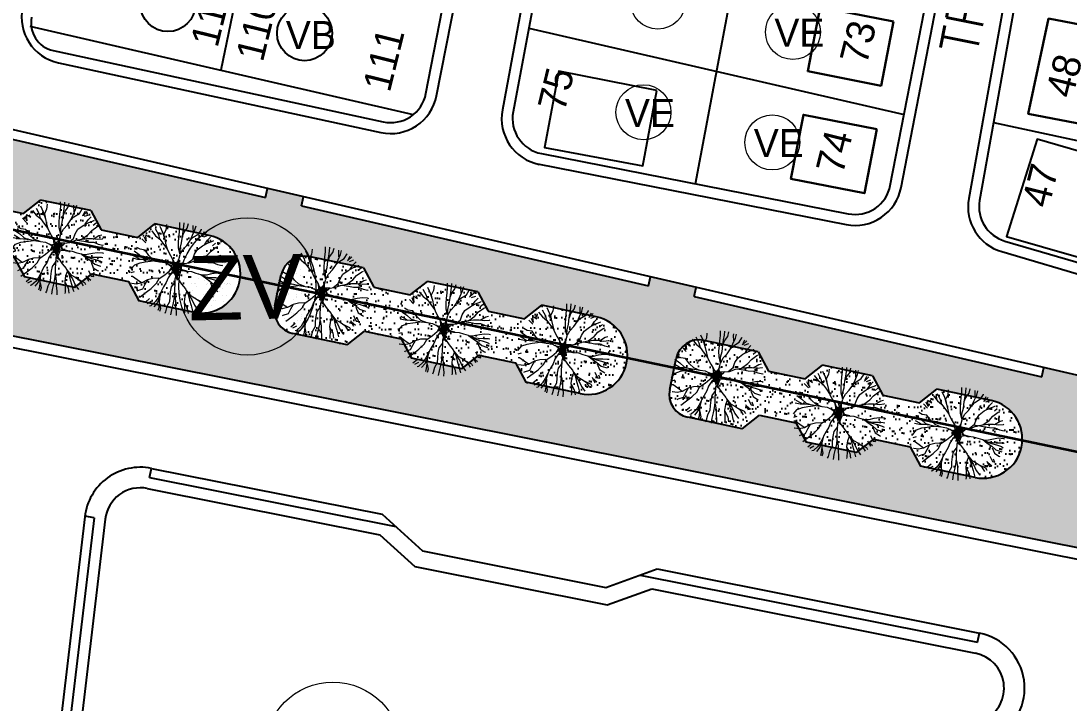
# Model space of a CAD drawing. Extents: x 472704 to 474638, y 1059265 to 1060325.
# Drawn here: x 474118.7 to 474230.8, y 1059653.8 to 1059726.7 of the extents above; entities that cross this region are included whole.
import ezdxf

# ---------------------------------------------------------------- set-up
doc = ezdxf.new("R2010")
doc.units = 0
doc.header["$LTSCALE"] = 0.4
doc.header["$MEASUREMENT"] = 0
doc.layers.get('0').update_dxf_attribs({"linetype": 'CONTINUOUS', "lineweight": 25})
for name, color, linetype in [('A-VIA-N', 7, 'CONTINUOUS'), ('AREASVERDES', 8, 'CONTINUOUS'), ('BIFAMILIARES', 6, 'CONTINUOUS'), ('CASASDURAS', 1, 'CONTINUOUS'), ('Dura', 1, 'CONTINUOUS'), ('NumeroPropu', 6, 'CONTINUOUS'), ('PARCELASPEOPUESTAS', 3, 'CONTINUOUS'), ('PISOS', 8, 'CONTINUOUS'), ('PROPUESTA_VIAS', 7, 'CONTINUOUS'), ('TipoVivienda', 7, 'CONTINUOUS'), ('TOPONIMIA', 1, 'CONTINUOUS'), ('VIAPROPUESTA', 7, 'CONTINUOUS')]:
    doc.layers.add(name, color=color, linetype=linetype)
for name, color, linetype, lineweight in [('AREAS VERDES', 2, 'CONTINUOUS', 20), ('CALLES', 140, 'CONTINUOUS', 40), ('CASA', 31, 'CONTINUOUS', 30), ('PAT', 230, 'CONTINUOUS', 35)]:
    doc.layers.add(name, color=color, linetype=linetype, lineweight=lineweight)
doc.styles.add('ARIAL', font='arial.ttf')
doc.styles.add('Numeros Parcelas', font='', dxfattribs={"height": 3})
doc.styles.get("Standard").update_dxf_attribs({"font": 'romans.shx'})
doc.styles.add('TipoVivienda', font='', dxfattribs={"height": 3})
doc.styles.get('Numeros Parcelas').set_extended_font_data('AvantGarde Bk BT')
doc.styles.get('TipoVivienda').set_extended_font_data('AvantGarde Bk BT')

# ---------------------------------------------------------------- blocks, each defined once
blk = doc.blocks.new('MATA-P-01')
at = {"color": 84, "linetype": 'ByBlock'}
for p, q in [((18.68693339777808, 144.4318741476893), (18.6706330524844, 144.4579799186249)), ((18.71764419325982, 144.451453475891), (18.68882329288492, 144.468762737055)), ((18.70677729639716, 144.486355756599), (18.73205464344726, 144.451453475891)), ((18.72307764169145, 144.486355756599), (18.73040098522931, 144.4579799186249)), ((18.73205464344726, 144.451453475891), (18.73040098522931, 144.4557098515872)), ((18.74481143541676, 144.4994086420674), (18.74481143541676, 144.5013949507252)), ((18.75756822738625, 144.4645063613594), (18.74481143541676, 144.4994086420674)), ((18.79182257619277, 144.4318741476893), (18.75756822738625, 144.4645063613594)), ((18.79016891797421, 144.486355756599), (18.78827902286798, 144.5167179032314)), ((18.79914591973063, 144.4449270331571), (18.79016891797421, 144.486355756599)), ((18.7972560246238, 144.4667764283972), (18.8064692632685, 144.503665017763)), ((18.8064692632685, 144.503665017763), (18.80812292148645, 144.5144478361937)), ((18.84615706050665, 144.4883420652574), (18.84450340228809, 144.5209742789276)), ((18.86245740580033, 144.4537235429294), (18.84615706050665, 144.4883420652574)), ((18.86803478664056, 144.4239007251381), (18.86245740580033, 144.4537235429294)), ((18.86789085423196, 144.4210913292592), (18.8697807493382, 144.4579799186249)), ((18.8697807493382, 144.4579799186249), (18.87167064444504, 144.4928821993329)), ((18.87167064444504, 144.4928821993329), (18.87521419776983, 144.5209742789276)), ((18.8950580963889, 144.4471971001948), (18.89860164971369, 144.4840856895612)), ((18.89860164971369, 144.4840856895612), (18.90592499325156, 144.5167179032314)), ((18.9964037214782, 144.4818156225235), (18.99286016815341, 144.4449270331571)), ((19.03987130892942, 144.4602499856633), (19.01270406677248, 144.423077637917)), ((18.61629856817052, 144.3969718669813), (18.60543167130787, 144.4034983097152)), ((18.64700936365226, 144.3623533446527), (18.61629856817052, 144.3969718669813)), ((18.64346581032746, 144.4015120010568), (18.62716546503318, 144.423077637917)), ((18.6453557054337, 144.4361305233854), (18.6453557054337, 144.4384005904232)), ((18.67961005424022, 144.4145648865253), (18.6453557054337, 144.4361305233854)), ((18.71410063993503, 144.3861890485512), (18.67961005424022, 144.4145648865253)), ((18.70134384796553, 144.3969718669813), (18.68693339777808, 144.4318741476893)), ((18.74481143541676, 144.3512867678432), (18.71410063993503, 144.3861890485512)), ((18.80788988419503, 144.4067849107232), (18.79182257619277, 144.4318741476893)), ((18.80812292148645, 144.405768376753), (18.79914591973063, 144.4449270331571)), ((18.82442326678074, 144.3666097203488), (18.80812292148645, 144.405768376753)), ((18.86434730090717, 144.3754062301211), (18.86789085423196, 144.4210913292592)), ((18.88608109463248, 144.3731361630834), (18.89151454306411, 144.4122948194869)), ((18.89151454306411, 144.4122948194869), (18.8950580963889, 144.4471971001948)), ((18.98742671972238, 144.3773925387789), (18.97112637442809, 144.3405039494132)), ((19.01270406677248, 144.423077637917), (18.98742671972238, 144.3773925387789)), ((18.99286016815341, 144.4449270331571), (19.00183716990983, 144.4100247524491)), ((19.00183716990983, 144.4100247524491), (18.99286016815341, 144.388459115589)), ((19.0561716542237, 144.388459115589), (19.02191730541718, 144.370866096045)), ((19.03821765071086, 144.4015120010568), (19.02357096363514, 144.370866096045)), ((19.0689284461926, 144.4384005904232), (19.03821765071086, 144.4015120010568)), ((19.09066223991851, 144.416551195183), (19.0561716542237, 144.388459115589)), ((19.09231589813646, 144.3666097203488), (19.10696258521219, 144.381932672855)), ((19.12680648383127, 144.3796626058173), (19.09231589813646, 144.3666097203488)), ((18.56007418874981, 144.3209246212108), (18.55842053053185, 144.3231946882491)), ((18.59456477444461, 144.3101418027807), (18.56007418874981, 144.3209246212108)), ((18.58913132601358, 144.3382338823748), (18.57094108561306, 144.3470303921471)), ((18.62362191170839, 144.3058854270845), (18.58913132601358, 144.3382338823748)), ((18.63070901835797, 144.307871735743), (18.59456477444461, 144.3101418027807)), ((18.6706330524844, 144.2993589843506), (18.63070901835797, 144.307871735743)), ((18.66708949915901, 144.3274510639447), (18.64700936365226, 144.3623533446527)), ((18.70323374307237, 144.2882924075412), (18.66708949915901, 144.3274510639447)), ((18.75756822738625, 144.3166682455146), (18.74481143541676, 144.3512867678432)), ((18.76300167581728, 144.2797796561489), (18.75756822738625, 144.3166682455146)), ((18.84615706050665, 144.3317074396409), (18.82442326678074, 144.3666097203488)), ((18.85702395736931, 144.2948188502751), (18.84615706050665, 144.3317074396409)), ((18.85702395736931, 144.2928325416167), (18.87710409287666, 144.3339775066792)), ((18.85891385247554, 144.2970889173129), (18.8662371960134, 144.3339775066792)), ((18.8662371960134, 144.3339775066792), (18.86434730090717, 144.3754062301211)), ((18.87710409287666, 144.3339775066792), (18.88608109463248, 144.3731361630834)), ((18.95293613402757, 144.3058854270845), (18.92411523365208, 144.2709831463766)), ((18.97112637442809, 144.3405039494132), (18.95293613402757, 144.3058854270845)), ((18.98553682461554, 144.3382338823748), (18.95633128629346, 144.3123468675026)), ((19.02191730541718, 144.370866096045), (18.98553682461554, 144.3382338823748)), ((19.12680648383127, 144.3731361630834), (19.11404969186178, 144.336247573717)), ((19.11404969186178, 144.336247573717), (19.13223993226289, 144.3623533446527)), ((19.14854027755658, 144.3470303921471), (19.11404969186178, 144.3231946882491)), ((18.5475536336692, 144.2775095891111), (18.5440100803444, 144.2797796561489)), ((18.58180798247572, 144.2775095891111), (18.5475536336692, 144.2775095891111)), ((18.61629856817052, 144.284036031845), (18.58180798247572, 144.2775095891111)), ((18.65244281208328, 144.2775095891111), (18.61629856817052, 144.284036031845)), ((18.68693339777808, 144.2775095891111), (18.65244281208328, 144.2775095891111)), ((18.70677729639716, 144.2863060988828), (18.6706330524844, 144.2993589843506)), ((18.73585624014285, 144.2747112949355), (18.68693339777808, 144.2775095891111)), ((18.74481143541676, 144.2709831463766), (18.70323374307237, 144.2882924075412)), ((18.78284557443635, 144.2471474424786), (18.74481143541676, 144.2709831463766)), ((18.79182257619277, 144.2448773754409), (18.76300167581728, 144.2797796561489)), ((18.81733616013116, 144.2360808656686), (18.78284557443635, 144.2471474424786)), ((18.81544626502492, 144.2360808656686), (18.85159050893768, 144.2275681142769)), ((18.82040723967939, 144.2298381813146), (18.81591873880148, 144.2357971072893)), ((18.83599887430884, 144.209691336353), (18.82040723967939, 144.2298381813146)), ((18.8617486951355, 144.2420397916433), (18.82560445122274, 144.1821667735182)), ((18.82560445122274, 144.1821667735182), (18.84521211295293, 144.2292706645554)), ((18.84521211295293, 144.2292706645554), (18.82914800454753, 144.2199066380238)), ((18.8397786645219, 144.1821667735182), (18.8617486951355, 144.2434585835424)), ((18.8421410334047, 144.1659925458734), (18.8617486951355, 144.2420397916433)), ((18.87308806577471, 144.2315407315931), (18.8421410334047, 144.1659925458734)), ((18.8433222178467, 144.1239963056716), (18.87308806577471, 144.2315407315931)), ((18.8858448577442, 144.2267168391377), (18.84497587606465, 144.157763552861)), ((18.85159050893768, 144.2275681142769), (18.85891385247554, 144.255660193871)), ((18.85891385247554, 144.255660193871), (18.85702395736931, 144.2928325416167)), ((18.8858448577442, 144.2267168391377), (18.85702395736931, 144.1381842246586)), ((18.85844137869898, 144.2576465025288), (18.85844137869898, 144.2590652944279)), ((18.86576472223685, 144.2372158991878), (18.85844137869898, 144.2576465025288)), ((18.8858448577442, 144.2267168391377), (18.86576472223685, 144.2372158991878)), ((18.90214520303849, 144.2471474424786), (18.8858448577442, 144.2267168391377)), ((18.90520386662178, 144.2504054997458), (18.89151454306411, 144.2122451617707)), ((18.90403509814472, 144.2491337511371), (18.90049154481993, 144.2448773754409)), ((18.92411523365208, 144.2709831463766), (18.90403509814472, 144.2491337511371)), ((19.03821765071086, 144.2187716045046), (19.07436189462423, 144.2406209997447)), ((19.07436189462423, 144.2406209997447), (19.10861624343075, 144.2732532134149)), ((19.14310682912555, 144.2340945570108), (19.10696258521219, 144.2122451617707)), ((19.10861624343075, 144.2732532134149), (19.14310682912555, 144.2709831463766)), ((19.14310682912555, 144.2709831463766), (19.17027407128249, 144.2797796561489)), ((19.18303086325138, 144.2514038181748), (19.14310682912555, 144.2340945570108)), ((18.54212018523757, 144.1623036869365), (18.52770973505012, 144.157763552861)), ((18.54023029013133, 144.1903957665306), (18.52936339326807, 144.1903957665306)), ((18.54023029013133, 144.2230279802008), (18.53125328837491, 144.2210416715424)), ((18.57472087582613, 144.2187716045046), (18.54023029013133, 144.2230279802008)), ((18.57472087582613, 144.1838693237967), (18.54023029013133, 144.1903957665306)), ((18.58015432425716, 144.1665600626327), (18.54212018523757, 144.1623036869365)), ((18.60897522463266, 144.2057187190368), (18.57472087582613, 144.2187716045046)), ((18.61086511973889, 144.1773428810627), (18.57472087582613, 144.1838693237967)), ((18.61629856817052, 144.1688301296704), (18.58015432425716, 144.1665600626327)), ((18.64346581032746, 144.1903957665306), (18.60897522463266, 144.2057187190368)), ((18.64700936365226, 144.1753565724043), (18.61086511973889, 144.1773428810627)), ((18.64700936365226, 144.1665600626327), (18.61086511973889, 144.1512371101265)), ((18.66345128961892, 144.1743828726762), (18.61629856817052, 144.1688301296704)), ((18.67961005424022, 144.1818830151389), (18.64346581032746, 144.1903957665306)), ((18.68338984445329, 144.1838693237967), (18.64700936365226, 144.1665600626327)), ((18.68504350267185, 144.1838693237967), (18.64700936365226, 144.1753565724043)), ((18.71953408836665, 144.1861393908344), (18.68504350267185, 144.1838693237967)), ((18.75378843717318, 144.1903957665306), (18.71953408836665, 144.1861393908344)), ((18.78827902286798, 144.1861393908344), (18.75378843717318, 144.1903957665306)), ((18.79347623441073, 144.1847205989359), (18.78095567933012, 144.1864231492144)), ((18.78284557443635, 144.1864231492144), (18.80292570994371, 144.1869906659737)), ((18.81402884369464, 144.1855718740751), (18.79347623441073, 144.1847205989359)), ((18.80292570994371, 144.1869906659737), (18.82347831922762, 144.189260733012)), ((18.8352901636434, 144.178194156202), (18.81402884369464, 144.1855718740751)), ((18.82347831922762, 144.189260733012), (18.83599887430884, 144.209691336353)), ((18.84025113829846, 144.157763552861), (18.8352901636434, 144.178194156202)), ((18.8433222178467, 144.1376167078993), (18.84025113829846, 144.157763552861)), ((18.88537238396765, 144.2250142888592), (18.8433222178467, 144.1239963056716)), ((18.85702395736931, 144.1381842246586), (18.89127830617583, 144.220757913163)), ((18.87143440755676, 144.1571960361011), (18.85891385247554, 144.1361979160008)), ((18.87119817066847, 144.2094075779731), (18.87734032976494, 144.2258655639984)), ((18.89151454306411, 144.1532234187849), (18.87143440755676, 144.1571960361011)), ((18.89127830617583, 144.220757913163), (18.87545043465811, 144.1588985863796)), ((18.87545043465811, 144.1588985863796), (18.89907412349026, 144.206569994176)), ((18.88513614707936, 144.1810317399996), (18.88655356840904, 144.1600336198987)), ((18.90592499325156, 144.1682626129111), (18.88513614707936, 144.1810317399996)), ((18.88655356840904, 144.1600336198987), (18.89080583239927, 144.1526559020256)), ((18.90474380881016, 144.2051512022775), (18.89151454306411, 144.2122451617707)), ((18.89151454306411, 144.1535071771648), (18.90781488835779, 144.1120784537229)), ((18.89907412349026, 144.206569994176), (18.89671175460686, 144.175072814025)), ((18.89907412349026, 144.1932333503282), (18.92569361185657, 144.2077454365482)), ((18.90403509814472, 144.1708164383288), (18.89907412349026, 144.1932333503282)), ((18.90781488835779, 144.1642899955949), (18.90403509814472, 144.1708164383288)), ((18.92765878697687, 144.2079887860745), (18.90474380881016, 144.2051512022775)), ((18.93498213051473, 144.1296714732663), (18.90781488835779, 144.1642899955949)), ((18.95293613402757, 144.2145152288085), (18.92765878697687, 144.2079887860745)), ((18.98931661482861, 144.2122451617707), (18.95293613402757, 144.2145152288085)), ((19.03278420227984, 144.209975094733), (18.98931661482861, 144.2122451617707)), ((18.99097027304717, 144.209975094733), (19.03821765071086, 144.2187716045046)), ((19.07436189462423, 144.209975094733), (19.03278420227984, 144.209975094733)), ((19.05428175911687, 144.203448651999), (19.03987130892942, 144.2079887860745)), ((19.09066223991851, 144.1903957665306), (19.05428175911687, 144.203448651999)), ((19.11239603364382, 144.2057187190368), (19.07436189462423, 144.209975094733)), ((19.10696258521219, 144.2122451617707), (19.08144900127381, 144.209975094733)), ((19.12491658872503, 144.1773428810627), (19.09066223991851, 144.1903957665306)), ((19.14854027755658, 144.1991922763029), (19.11239603364382, 144.2057187190368)), ((19.15940717441984, 144.1557772442026), (19.12491658872503, 144.1773428810627)), ((19.14854027755658, 144.2079887860745), (19.13223993226289, 144.2014623433406)), ((19.18303086325138, 144.2187716045046), (19.14854027755658, 144.2079887860745)), ((19.18468452146994, 144.1991922763029), (19.14854027755658, 144.1991922763029)), ((19.17925107303831, 144.1186048964569), (19.15940717441984, 144.1557772442026)), ((18.54023029013133, 144.1274014062285), (18.53125328837491, 144.1274014062285)), ((18.57637453404409, 144.1316577819247), (18.54023029013133, 144.1274014062285)), ((18.5475536336692, 144.0924991255206), (18.54023029013133, 144.0905128168622)), ((18.58180798247572, 144.1055520109884), (18.5475536336692, 144.0924991255206)), ((18.61086511973889, 144.1512371101265), (18.57637453404409, 144.1316577819247)), ((18.60543167130787, 144.1404542916964), (18.58180798247572, 144.1055520109884)), ((18.61086511973889, 144.0794462400527), (18.58369787758195, 144.0448277177241)), ((18.80457936816166, 144.0882427498244), (18.77008878246686, 144.0601506702303)), ((18.83906995385647, 144.1208749634946), (18.80457936816166, 144.0882427498244)), ((18.8352901636434, 144.1157673126592), (18.83458145297856, 144.1166185877985)), ((18.85537029915075, 144.1256988559501), (18.8352901636434, 144.1157673126592)), ((18.83599887430884, 144.1166185877985), (18.8433222178467, 144.1376167078993)), ((18.84450340228809, 144.0425576506864), (18.84993685071972, 144.0794462400527)), ((18.84993685071972, 144.0794462400527), (18.85537029915075, 144.1143485207607)), ((18.85348040404451, 144.0924991255206), (18.87167064444504, 144.0536242274964)), ((18.85537029915075, 144.1143485207607), (18.85584277292731, 144.1256988559501)), ((18.85891385247554, 144.1361979160008), (18.85584277292731, 144.1256988559501)), ((18.90781488835779, 144.1120784537229), (18.91324833678942, 144.0774599313943)), ((18.91324833678942, 144.0774599313943), (18.92576889187064, 144.0425576506864)), ((18.96923647932126, 144.0947691925583), (18.93498213051473, 144.1296714732663)), ((18.98010337618391, 144.0578806031926), (18.96923647932126, 144.0947691925583)), ((18.97112637442809, 144.0970392595967), (19.01270406677248, 144.0859726827867)), ((19.01270406677248, 144.0859726827867), (19.04719465246728, 144.0686634216227)), ((19.17216396638873, 144.0970392595967), (19.15043017266342, 144.1078220780268)), ((18.58369787758195, 144.0448277177241), (18.56550763718144, 144.0448277177241)), ((18.58180798247572, 144.0663933545849), (18.56739753228827, 144.0448277177241)), ((18.61440867306369, 144.0317748322563), (18.58180798247572, 144.0144655710923)), ((18.59267487933838, 144.0033989942822), (18.61984212149531, 144.0383012749902)), ((18.67157824501153, 144.0030589354155), (18.62173201660155, 143.9903461088144)), ((18.69425674131595, 144.0121955040545), (18.65622260229635, 143.9968725515483)), ((18.72851109012247, 144.0229783224846), (18.69425674131595, 144.0121955040545)), ((18.74670133052359, 144.0317748322563), (18.71055708661023, 143.9968725515483)), ((18.74292154031052, 144.0252483895224), (18.72496753679768, 143.988359800156)), ((18.76300167581728, 144.0513541604587), (18.72851109012247, 144.0229783224846)), ((18.77008878246686, 144.0601506702303), (18.74292154031052, 144.0252483895224)), ((18.75756822738625, 144.0425576506864), (18.76300167581728, 144.0079391283583)), ((18.76300167581728, 144.0079391283583), (18.76111178071104, 143.9687804719542)), ((18.83363650542544, 143.9707667806126), (18.83718005875023, 144.0056690613206)), ((18.83718005875023, 144.0056690613206), (18.84450340228809, 144.0425576506864)), ((18.87167064444504, 144.0187219467884), (18.86789085423196, 143.9818333574221)), ((18.87167064444504, 144.0536242274964), (18.87167064444504, 144.0187219467884)), ((18.92576889187064, 144.0425576506864), (18.93663578873329, 144.0079391283583)), ((18.93663578873329, 144.0079391283583), (18.93852568383953, 143.9687804719542)), ((19.00916051344769, 144.0144655710923), (18.98010337618391, 144.0578806031926)), ((19.03987130892942, 143.9795632903843), (19.00916051344769, 144.0144655710923)), ((19.04719465246728, 144.0686634216227), (19.0597152075485, 144.0317748322563)), ((19.04719465246728, 144.0686634216227), (19.08333889638004, 144.0383012749902)), ((19.0597152075485, 144.0317748322563), (19.0689284461926, 143.9968725515483)), ((19.08333889638004, 144.0383012749902), (19.11782948207485, 144.0229783224846)), ((19.08522879148688, 144.0383012749902), (19.1194831402934, 144.0536242274964)), ((19.11782948207485, 144.0229783224846), (19.15208383088137, 144.0209920138262)), ((19.1194831402934, 144.0536242274964), (19.157517279313, 144.0709334886604)), ((19.15208383088137, 144.0209920138262), (19.15397372598821, 144.0209920138262)), ((19.157517279313, 144.0709334886604), (19.1667305179577, 144.0686634216227)), ((18.62173201660155, 143.9903461088144), (18.61086511973889, 143.9772932233466)), ((18.65622260229635, 143.9968725515483), (18.62527556992634, 143.9642403378781)), ((18.68338984445329, 143.9599839621825), (18.65244281208328, 143.9316081242085)), ((18.71055708661023, 143.9968725515483), (18.68338984445329, 143.9599839621825)), ((18.70512363817921, 143.9534575194481), (18.68882329288492, 143.9185552387401)), ((18.72496753679768, 143.988359800156), (18.70512363817921, 143.9534575194481)), ((18.72851109012247, 143.9273517485124), (18.71575429815358, 143.8924494678044)), ((18.75756822738625, 143.9622540292203), (18.72851109012247, 143.9273517485124)), ((18.75024488384839, 143.9316081242085), (18.74292154031052, 143.8947195348422)), ((18.76111178071104, 143.9687804719542), (18.75024488384839, 143.9316081242085)), ((18.82087971345595, 143.9599839621825), (18.81355636991808, 143.9250816814746)), ((18.8352901636434, 143.9968725515483), (18.82087971345595, 143.9599839621825)), ((18.83363650542544, 143.9338781912463), (18.83363650542544, 143.9707667806126)), ((18.8352901636434, 143.8947195348422), (18.83363650542544, 143.9338781912463)), ((18.86789085423196, 143.9818333574221), (18.86245740580033, 143.9469310767141)), ((18.86245740580033, 143.9469310767141), (18.87332430266299, 143.9100424873484)), ((18.93852568383953, 143.9599839621825), (18.9330922354085, 143.9250816814746)), ((18.93852568383953, 143.9991426185861), (18.94750268559595, 143.9642403378781)), ((18.93852568383953, 143.9687804719542), (18.94584902737799, 143.9250816814746)), ((18.94750268559595, 143.9642403378781), (18.96025947756544, 143.9296218155501)), ((18.96025947756544, 143.9296218155501), (18.98742671972238, 143.8924494678044)), ((19.030894307173, 143.9100424873484), (19.00727061834085, 143.9404046339802)), ((19.07436189462423, 143.9404046339802), (19.03987130892942, 143.9795632903843)), ((19.0689284461926, 143.9968725515483), (19.10318279499912, 143.9772932233466)), ((19.10318279499912, 143.9772932233466), (19.10696258521219, 143.9730368476504)), ((18.68882329288492, 143.9185552387401), (18.68338984445329, 143.9100424873484)), ((18.74292154031052, 143.8947195348422), (18.74292154031052, 143.8839367164121)), ((18.80268947305543, 143.890463159146), (18.7972560246238, 143.8620873211719)), ((18.81355636991808, 143.9250816814746), (18.80268947305543, 143.890463159146)), ((18.83363650542544, 143.8598172541342), (18.8352901636434, 143.8947195348422)), ((18.87332430266299, 143.9100424873484), (18.87521419776983, 143.872870139602)), ((18.87521419776983, 143.872870139602), (18.87875775109462, 143.8598172541342)), ((18.93120234030166, 143.9230953728162), (18.91679189011422, 143.8881930921082)), ((18.91679189011422, 143.8881930921082), (18.91868178522105, 143.8643573882103)), ((18.9330922354085, 143.9250816814746), (18.92954868208371, 143.890463159146)), ((18.92954868208371, 143.890463159146), (18.93120234030166, 143.8686137639059)), ((18.94584902737799, 143.9250816814746), (18.96380303089023, 143.890463159146)), ((18.98742671972238, 143.8924494678044), (18.9964037214782, 143.8881930921082)), ((19.01648385698555, 143.9035160446138), (18.99097027304717, 143.9250816814746))]:
    blk.add_line(p, q, dxfattribs=at)
blk = doc.blocks.new('ISLAVERDE')
at = {"layer": 'AREASVERDES'}
h = blk.add_hatch(dxfattribs=at)
h.set_pattern_fill('AR-SAND', color=64, scale=0.03, angle=45, style=0)
h.set_pattern_definition([(82.50000000000001, (191.2243086665092, 65.92303897162424), (-1.072144046139148, 1.004260467369087), [0, -1.15824, 0, -1.2954, 0, -1.23825]), (52.49999999999999, (191.2243086665092, 65.92303897162424), (-0.5670327831854701, 2.474198554034203), [0, -0.6248400000000001, 0, -1.04394, 0, -0.40005]), (12.5, (190.5615657647743, 65.26029606988934), (1.674899477497614, 1.680996935689717), [0, -0.3809999999999999, 0, -1.3716, 0, -1.7907]), (2.499999999999997, (190.5615657647743, 65.26029606988934), (1.146843327484199, 2.092652344687232), [0, -0.1905, 0, -0.8991599999999998, 0, -1.0287])])
h.paths.add_polyline_path([(13.95088276572645, -2.394863265799344), (15.4515454476836, -4.194310824619578), (20.95154507480504, -4.192285652854508), (22.45088218952881, -2.39173345558811), (26.45088191828111, -2.390260603511692), (27.95154459985002, -4.189708161982679), (33.90154419700178, -4.187517294660225, 0.9999963395687645), (33.89843958694101, 4.212482131463943), (27.9484516110289, 4.210291268420384), (26.44911449603387, 2.409739070804797), (22.44911476722336, 2.4082662187284), (20.94845208530504, 4.207713777432183), (15.44845245808654, 4.205688605783493), (13.94911534347918, 2.405136408517137), (9.949115614610491, 2.403663556557156), (8.448452932983372, 4.203111114795327), (2.498453335881351, 4.200920247472808, 0.4141057193929566), (-0.0006261316302698106, 1.700920416948819, 9.20532542551705e-05), (-0.0006259621295043871, 1.699999884429673), (0.000625962129618074, -1.699999884741729, 0.4142740459857605), (2.502062574025501, -4.199078939329993, -5.162490158940385e-05), (2.501546325068347, -4.199079182697488), (8.451545921901385, -4.196888315491364), (9.950883036915911, -2.396336117759347)])
at = {"layer": 'PROPUESTA_VIAS', "linetype": 'Continuous', "ltscale": 0.5}
for p, q in [((8.448452932963846, 4.20311111479532), (2.498453335923841, 4.200920247472823)), ((8.448452932789223, 4.20311111502815), (9.949115614610491, 2.403663556557149)), ((13.94911534347921, 2.405136408517137), (15.44845245828037, 4.205688606016338)), ((20.9484520854021, 4.207713777432218), (15.44845245816396, 4.205688605783507)), ((20.9484520854021, 4.207713777315803), (22.44911476722336, 2.408266218728386)), ((26.44911449603387, 2.40973907080479), (27.94845161083504, 4.210291268187575)), ((33.89845120781683, 4.212482135742903), (27.94845161106787, 4.210291268420406)), ((9.949115614610491, 2.403663556557149), (13.94911534347921, 2.405136408517137)), ((22.44911476722336, 2.408266218728386), (26.44911449603387, 2.40973907080479)), ((0.0006259621295612305, -1.69999988458585), (-0.0006259621295612305, 1.69999988458585)), ((8.451545921998331, -4.196888315374963), (9.950883036915911, -2.396336117759347)), ((9.950883036915911, -2.396336117759347), (13.95088276572642, -2.394863265799358)), ((13.95088276572642, -2.394863265799358), (15.45154544748948, -4.194310824386775)), ((20.9515450746112, -4.19228565308731), (22.45088218952878, -2.39173345558811)), ((22.45088218952878, -2.39173345558811), (26.45088191828108, -2.390260603511706)), ((26.45088191828108, -2.390260603511706), (27.95154460004414, -4.189708162215538)), ((8.451545921881916, -4.196888315491378), (2.501546325132949, -4.19907918269746)), ((20.95154507484403, -4.19228565285448), (15.45154544760589, -4.194310824619606)), ((33.90154419702594, -4.187517294660211), (27.95154459981131, -4.189708161982708))]:
    blk.add_line(p, q, dxfattribs=at)
for centre, radius, start, end in [((2.49937386836973, 1.700920416973531), 2.5, 90.02109705116746, 180.0210970505771), ((33.89999770242139, 0.01248242054134607), 4.199999999953433, 270.0210970513712, 90.02109705057718), ((2.500625792628853, -1.699079352198169), 2.5, 180.0210970511424, 270.0210970509708)]:
    blk.add_arc(centre, radius, start, end, dxfattribs=at)
at = {"layer": 'AREAS VERDES', "linetype": 'Continuous', "ltscale": 0.5, "xscale": -15.00000000000015, "yscale": 15, "zscale": 15, "rotation": 0.0210970515672404}
for p in [(288.4027611621995, -2162.080785884608), (301.9837158228119, -2163.198289438665), (314.925563665024, -2162.719359344069)]:
    blk.add_blockref('MATA-P-01', p, dxfattribs=at)

msp = doc.modelspace()

# ---------------------------------------------------------------- hatches: boundary and pattern name
at = {"layer": 'PISOS', "lineweight": 20}
h = msp.add_hatch(dxfattribs=at)
h.set_pattern_fill('ANGLE', color=256, scale=6, angle=45, style=0)
h.set_pattern_definition([(45, (0, 0), (-1.166726188957803, 1.166726188957804), [1.2, -0.45]), (135, (0, 0), (-1.166726188957804, -1.166726188957803), [1.2, -0.45])])
h.paths.add_polyline_path([(474190.7094431903, 1059697.243054426), (474190.9341545202, 1059698.217479804), (474186.0469210417, 1059699.34452017), (474185.8222097118, 1059698.370094792), (474148.6966027924, 1059706.931596465), (474148.9213141224, 1059707.906021843), (474145.0632709505, 1059708.79572159), (474144.8385596205, 1059707.821296212), (474107.7641336934, 1059716.370995084), (474107.9888450233, 1059717.345420462), (474100.5851378749, 1059719.05278248), (474100.3604265448, 1059718.078357102), (474069.714688375, 1059725.145542271), (474069.939399705, 1059726.119967649, 0.420068395974056), (474063.9222740749, 1059722.27399018), (474064.9009878709, 1059722.068760295), (474061.9604217048, 1059708.045594608), (474061.0661786196, 1059708.233111537, 0.3282032720255572), (474065.0658710704, 1059702.35369832), (474065.2475828829, 1059703.478655478), (474243.0255345741, 1059668.141007248, 0.1497901805902111), (474251.0711670453, 1059668.957633973, 0.01756425544834117), (474251.9507006048, 1059669.36489578), (474260.9818320687, 1059673.9384622), (474261.5239816476, 1059672.86791382, 0.7012186878754918), (474260.3885817183, 1059682.200658962), (474260.1638703882, 1059681.226233584), (474259.4928449507, 1059681.380978136, 0.0007713140113621319), (474259.4863774387, 1059681.371234833, -0.06027293655953739), (474259.5342614697, 1059679.31541533, -0.09761948843414699), (474260.0891402721, 1059679.112229631), (474260.3238891992, 1059679.403082912), (474260.3653115694, 1059679.204864756), (474261.0174835163, 1059679.823858296), (474261.072713343, 1059679.559567421), (474261.9993693237, 1059680.075018625), (474261.8444988753, 1059679.793285275, -0.02722939643155679), (474262.2528173063, 1059679.852150121, -0.06118653689996234), (474260.6491994995, 1059678.51599922, -0.09376880375936858), (474260.8149440881, 1059677.972702946), (474261.2362342137, 1059677.970234408), (474261.1070874445, 1059677.814262097), (474261.9976586387, 1059677.690309695), (474261.8214583956, 1059677.477510263), (474262.4638214219, 1059676.774806819, -0.05328590969217844), (474260.6904424523, 1059677.181582498, -0.08832281693220663), (474260.3891577643, 1059676.738813704), (474260.684825956, 1059676.363567923), (474260.4823601989, 1059676.367291787), (474260.9407123671, 1059675.593732132), (474260.6707580241, 1059675.598697285), (474260.9670854353, 1059674.580575821), (474260.7268776454, 1059674.794254912, -0.02722939642898385), (474260.6934072282, 1059674.383075216, -0.05048727112225995), (474259.8794416899, 1059675.903248618), (474259.1492143355, 1059676.067354733), (474259.0848860909, 1059675.79293609), (474258.9615621904, 1059675.953551985), (474258.642546801, 1059675.112891274), (474258.4742909368, 1059675.332026138), (474258.4691549716, 1059675.329111554, -0.08033926171753834), (474257.5418248775, 1059674.551409976, -0.05466500214559018), (474258.2931357937, 1059676.259743751), (474256.6318022713, 1059676.633100061), (474256.5207747219, 1059676.8496962), (474255.840104559, 1059676.809606741), (474256.1018775312, 1059676.99624395, -0.02722939643014391), (474255.7084548371, 1059677.120371283, -0.01768612388591163), (474256.2806661379, 1059677.3181078), (474255.5629794418, 1059678.718194245), (474251.6603173092, 1059679.595250846), (474249.8021435396, 1059678.167949111), (474248.9355525348, 1059678.362700626), (474249.1468925063, 1059678.006022755), (474248.8769381637, 1059678.010987908), (474249.1732655752, 1059676.992866443), (474248.933057785, 1059677.206545535, -0.02722939645935145), (474248.8995873679, 1059676.795365839, -0.0587086992800583), (474247.9830008704, 1059678.576770329), (474247.4739258167, 1059678.691176245, -0.01118552320364007), (474247.4056385591, 1059678.693982206), (474247.2910662306, 1059678.205226713), (474247.16774233, 1059678.365842607), (474246.8487269406, 1059677.525181896), (474246.6804710763, 1059677.74431676), (474246.6753351118, 1059677.741402178, -0.08033926176764977), (474245.7480050171, 1059676.963700599, -0.06183110188841883), (474246.6245890124, 1059678.882050173), (474244.8909861547, 1059679.27164778), (474244.0462846985, 1059679.221897364), (474244.308057671, 1059679.408534572, -0.02722939643381327), (474243.9146349768, 1059679.532661906, -0.01153098998895406), (474244.286156886, 1059679.666187782), (474243.3671602785, 1059681.458996122), (474239.4644981466, 1059682.336052722), (474237.606324376, 1059680.908750988), (474236.6601529488, 1059681.121386842), (474236.9531651472, 1059680.114655784), (474236.7129573569, 1059680.328334876, -0.02722939642867167), (474236.6794869398, 1059679.91715518, -0.04566228250931341), (474235.9297611287, 1059681.285529918), (474235.1047055948, 1059681.470947045), (474235.0709658024, 1059681.327016053), (474234.9476419021, 1059681.487631948), (474234.6286265124, 1059680.646971237), (474234.4603706482, 1059680.866106101), (474234.4552346837, 1059680.863191518, -0.0803392617777103), (474233.527904589, 1059680.085489939, -0.05056385476583091), (474234.2101949554, 1059681.671973021), (474233.7633773434, 1059681.772387641, -0.1571399134495), (474232.7065987574, 1059682.395540513), (474231.8261842707, 1059682.343686705), (474232.0879572427, 1059682.530323913, -0.0272293964228052), (474231.6945345487, 1059682.654451247, -0.0212947619350855), (474232.385101188, 1059682.887524011, -0.1659991648076145), (474232.2530548871, 1059684.173141367), (474232.5067087567, 1059685.273071521), (474232.3990586088, 1059685.39287242), (474232.708190233, 1059685.304576465, -0.02722939648160503), (474232.5599418526, 1059685.68955884, -0.04230209120171666), (474233.7417011664, 1059684.856435409), (474234.5358269033, 1059684.673302812, -0.03017088063195657), (474234.7016721081, 1059684.753466018), (474234.6208850285, 1059685.11722925), (474234.8016846484, 1059685.026027564), (474234.7243585699, 1059685.921852284), (474234.9654247297, 1059685.800250036), (474235.1644536466, 1059686.991325821), (474233.0171486294, 1059687.486513834), (474233.2418599593, 1059688.460939212), (474228.1397917222, 1059689.637522422), (474227.9150803924, 1059688.663097044)])
h.paths.add_polyline_path([(474137.1165673978, 1059695.55744493, 0.9999922736028698), (474138.8363221962, 1059703.779515438), (474133.0123741587, 1059704.997683708), (474131.1756254037, 1059703.542914307), (474127.2603554183, 1059704.361853218), (474126.1606516836, 1059706.430826803), (474120.7771554533, 1059707.556867806), (474118.9404066994, 1059706.102098405), (474115.0251367136, 1059706.921037317), (474113.9254329791, 1059708.990010901), (474108.1014688754, 1059710.208182532, 0.4142135623734872), (474105.1425883148, 1059708.272975611), (474104.4464902402, 1059704.944996123, 0.4142135623618394), (474106.3816971613, 1059701.986115563), (474112.2056612648, 1059700.767943932), (474114.04241002, 1059702.222713334), (474117.9576800052, 1059701.403774422), (474119.05738374, 1059699.334800837), (474124.4408799701, 1059698.208759834), (474126.2776287242, 1059699.663529235), (474130.19289871, 1059698.844590324), (474131.2926024441, 1059696.775616739)], flags=16)
h.paths.add_polyline_path([(474180.2402928806, 1059695.086087679), (474174.4163319767, 1059696.304258641), (474172.5795832215, 1059694.849489239), (474168.6643132359, 1059695.668428151), (474167.5646095015, 1059697.737401736), (474162.1811132713, 1059698.863442739), (474160.3443645168, 1059697.408673338), (474156.4290945315, 1059698.227612249), (474155.3293907969, 1059700.296585835), (474149.5054266931, 1059701.514757465, 0.4142135623784602), (474146.5465461326, 1059699.579550544), (474145.8504480579, 1059696.251571056, 0.414213562367118), (474147.7856549791, 1059693.292690496), (474153.6096190827, 1059692.074518865), (474155.4463678375, 1059693.529288267), (474159.3616378231, 1059692.710349356), (474160.4613415577, 1059690.64137577), (474165.8448377879, 1059689.515334767), (474167.6815865423, 1059690.970104169), (474171.5968565274, 1059690.151165257), (474172.6965602619, 1059688.082191672), (474178.5205243658, 1059686.864020041, 0.1303148214904404), (474180.6702356623, 1059686.978010827, 0.7694188486094442)], flags=16)
h.paths.add_polyline_path([(474079.9508848608, 1059716.124458923), (474080.0810749356, 1059715.890667824), (474080.2737284436, 1059716.038282555, -0.02204952727324253)], flags=16)
h.paths.add_polyline_path([(474071.1513658112, 1059718.481626788), (474071.1020652673, 1059719.404153606, -0.001832472239177561), (474071.0880429149, 1059719.46531346, -0.05208335217644693), (474070.9840494886, 1059718.684670784)], flags=0)
h.paths.add_polyline_path([(474070.8502163027, 1059717.679522385), (474071.0549854125, 1059718.711723258), (474069.9989139655, 1059718.035113398, 0.02561720611532392), (474069.6359828814, 1059717.237171741), (474070.6751631455, 1059717.891955291)], flags=0)
h.paths.add_polyline_path([(474069.9092500343, 1059716.657856643, 0.00740052574970672), (474069.9666702752, 1059716.643445882, 135.1255348354444), (474069.9092500344, 1059716.657856644), (474070.2678338141, 1059717.205233089), (474070.2558444253, 1059717.197872618), (474070.2598375489, 1059717.193026828)], flags=16)
h.paths.add_polyline_path([(474097.1963694683, 1059711.511821873), (474097.3202156276, 1059711.135140501), (474097.0727966357, 1059711.340426592, -0.001910484628379102), (474097.0729073726, 1059711.3114606, -0.02531759474574846), (474097.0534962485, 1059710.928338608, -0.02382643175026617), (474096.6071429653, 1059711.610714587), (474095.084683557, 1059711.898212048), (474094.9787349463, 1059711.587144733), (474094.8030375086, 1059711.800359495), (474094.7980048868, 1059711.79726989, -0.08033926170379885), (474093.897987644, 1059710.988116128, -0.0329528265346969), (474094.270228713, 1059712.052011681), (474093.0853740082, 1059712.275756707), (474092.5555556444, 1059713.227187278), (474092.119562449, 1059713.186412855), (474092.3747574934, 1059713.381948083, -0.02722939640163444), (474091.9772961565, 1059713.492462772, -0.01107667761330948), (474092.3294307687, 1059713.633254969), (474091.9454285163, 1059714.322833715), (474088.0148952912, 1059715.065065865), (474086.2069408636, 1059713.574662969), (474084.9685308321, 1059713.80852125, -0.01480520670496911), (474084.9524671987, 1059713.58467308, -0.009297734861611444), (474084.7705396258, 1059713.845909418), (474082.536999931, 1059714.267685517, -0.0640747494426096), (474081.7969585943, 1059713.6444506, -0.06392489287372628), (474082.6426052254, 1059715.653736879, -0.08702059024496753), (474082.2463439595, 1059716.002340687), (474081.8227476578, 1059715.783231294), (474081.8796905331, 1059716.052543114), (474080.7198418432, 1059716.456756095, -0.03622205177781676), (474081.9272597117, 1059716.733285374, -0.09210455107705402), (474081.9474453431, 1059717.291025884), (474081.5645124054, 1059717.462142493), (474081.7455268036, 1059717.552917146), (474080.9802334084, 1059718.024941794), (474081.2215859392, 1059718.145974665), (474080.4861347226, 1059718.909841641), (474080.7981218281, 1059718.832236342, -0.02722939643457865), (474080.6367126009, 1059719.21188891, -0.06088750261668303), (474082.3312490432, 1059718.010528442, -0.09686467501002971), (474082.8093886484, 1059718.350055369), (474082.7161309911, 1059718.710822955), (474082.8999621038, 1059718.625897269), (474082.7733750504, 1059719.671100647), (474073.7860410648, 1059721.743661376, -0.05719627821865909), (474072.3198925182, 1059720.454806347, -0.09376880378919994), (474072.5042357534, 1059719.917535762), (474072.9253612892, 1059719.929566827), (474072.8016585975, 1059719.769242487), (474073.6959679411, 1059719.676011334), (474073.5310310188, 1059719.462245547), (474074.5250791291, 1059719.093125507), (474074.2103167825, 1059719.027679333, -0.02722939639758026), (474074.5204665467, 1059718.755657028, -0.06289222350803077), (474072.4070332251, 1059719.122599356, -0.08832281693425913), (474072.1211642972, 1059718.669724512), (474072.4295709434, 1059718.304876028), (474072.2270969601, 1059718.301630096), (474072.7117986651, 1059717.544302223), (474072.4418333538, 1059717.539974313), (474072.7730225442, 1059716.532653625), (474072.5256035525, 1059716.737939715, 0.1633100208239096), (474071.740887186, 1059719.01845232), (474071.6694026187, 1059718.329570724, -0.1153152128987598), (474070.9922246884, 1059718.171288111, 0.1153152128897357), (474071.6694026187, 1059718.329570724), (474071.740887186, 1059719.01845232, 0.0535679708105026), (474071.1816657262, 1059719.604238885, -0.001475735401900519), (474071.1362626726, 1059719.626420015, -0.005800811865137093), (474071.0693578479, 1059719.569336588), (474070.1914577466, 1059718.789065694), (474070.2286934354, 1059718.965172206), (474069.3765836244, 1059718.524409945), (474069.429198357, 1059718.773251777, -0.04691611898956745), (474068.7241372903, 1059718.691640211), (474067.5723693655, 1059718.583925978), (474067.8275644105, 1059718.779461206, -0.02722939643499767), (474067.430103073, 1059718.889975895, -0.03372304117225685), (474068.5193739341, 1059719.26928078), (474068.7810537398, 1059720.613783174), (474068.5340693747, 1059720.766120446), (474068.7754219062, 1059720.887153317), (474068.039970689, 1059721.651020293), (474068.3519577946, 1059721.573414993, -0.02722939643307322), (474068.1905485675, 1059721.953067562, -0.02603940942008565), (474068.9514939236, 1059721.489499338), (474069.2065061011, 1059722.799743674), (474070.6860185804, 1059722.458554677, -0.03737055043430814), (474070.9005800007, 1059722.98210783, -0.02160287924601499), (474071.0595000763, 1059723.268333749, -0.02716491904151339), (474071.1742694197, 1059722.345959606), (474073.283726213, 1059721.859499737), (474073.6156110145, 1059722.05936661), (474073.490432568, 1059721.811831377), (474073.5675264779, 1059721.794052822, -0.004401281303486966), (474073.6329653661, 1059721.807115315, -0.007391695214166934), (474073.7433490689, 1059721.826454388, -0.008875864128730258), (474073.8765785971, 1059721.845352193, -0.003976342881952754), (474073.7860410648, 1059721.743661376), (474083.0952241277, 1059719.596879331, -0.06736754375292947), (474083.5056641097, 1059720.527155098, -0.03099798581614538), (474083.6285347154, 1059719.473893072), (474085.5749724706, 1059719.025026873), (474086.0617750479, 1059719.318187958), (474085.916691813, 1059719.031291825, -0.02722939643862924), (474086.3227426308, 1059719.104173541, -0.008200566732797654), (474086.1342681841, 1059718.896048208), (474095.1621247735, 1059716.814142599, -0.05435569787624463), (474095.4477730835, 1059717.584594707, -0.02160287927065684), (474095.6066931595, 1059717.870820626, -0.03497018260449936), (474095.7358412821, 1059716.681838368), (474097.1656214574, 1059716.352118092), (474097.1901432367, 1059716.377051627), (474097.1980920925, 1059716.34463007), (474097.5147764027, 1059716.271599795), (474098.1628040976, 1059716.661853487), (474098.017720863, 1059716.374957353, -0.02722939642726783), (474098.4237716807, 1059716.44783907, -0.01264153852128396), (474098.1304192607, 1059716.129626968), (474099.8211193526, 1059715.739736193), (474099.3120028887, 1059713.123912234, -0.3806557076758892)], flags=16)
h.paths.add_polyline_path([(474096.5374171998, 1059713.642914987), (474095.7854183026, 1059714.179556333, -0.003364336490853147), (474095.6817317567, 1059714.229755684), (474095.6393480337, 1059714.192085355), (474095.6985588945, 1059713.084113665), (474095.5840893516, 1059713.223026312), (474095.4950939776, 1059712.774418107, 0.1226722328258813), (474096.2165957019, 1059712.932057601), (474096.2974283389, 1059713.71102456), (474096.3574403253, 1059713.640029714)], flags=0)
h.paths.add_polyline_path([(474096.6235483317, 1059714.647167746), (474096.5135903833, 1059714.504657221), (474097.0514288366, 1059714.520022639, 0.1219886405028975), (474096.7746779651, 1059715.200419552), (474095.879094413, 1059715.091521485), (474095.9349553468, 1059715.165826685), (474095.8920937913, 1059715.340649129), (474095.4651202775, 1059714.317693374, -0.001968618760970636), (474095.494040827, 1059714.325074543)], flags=0)
h.paths.add_polyline_path([(474093.6655414554, 1059714.805808022), (474093.8465558538, 1059714.896582675), (474093.0812624581, 1059715.368607323), (474093.3226149894, 1059715.489640193), (474092.5871637725, 1059716.25350717), (474092.8991508779, 1059716.17590187, -0.02722939643457865), (474092.7377416507, 1059716.555554439, -0.06088750261668303), (474094.4322780931, 1059715.354193971, -0.09686467501002971), (474094.9104176982, 1059715.693720898), (474094.8171600408, 1059716.054488483), (474095.0009911537, 1059715.969562798), (474094.8928822567, 1059716.862195822), (474095.1436905965, 1059716.746328221), (474095.1360821191, 1059716.734494665), (474095.1379904069, 1059716.748961576), (474094.8928822567, 1059716.862195822), (474095.0009911537, 1059715.969562798), (474094.817160041, 1059716.054488483), (474095.0805246227, 1059715.035661643), (474095.1185362379, 1059715.097355453), (474094.8938537666, 1059715.201153512), (474095.3385414073, 1059714.391376273, -0.009512472025404976), (474095.5379254641, 1059714.133844947), (474094.3805233562, 1059714.333723939), (474094.5414250438, 1059714.414412519)], flags=0)
h.paths.add_polyline_path([(474222.4975953957, 1059686.121114577), (474216.6736398137, 1059687.339284426), (474214.8368910592, 1059685.884515024), (474210.9216210734, 1059686.703453935), (474209.821917339, 1059688.772427521), (474204.4384211088, 1059689.898468524), (474202.6016723544, 1059688.443699122), (474198.6864023689, 1059689.262638034), (474197.5866986347, 1059691.331611619), (474191.7627345308, 1059692.54978325, 0.4142135623815583), (474188.8038539701, 1059690.614576329), (474188.1077558955, 1059687.286596841, 0.4142135623618394), (474190.0429628166, 1059684.327716281), (474195.8669269204, 1059683.10954465), (474197.7036756748, 1059684.564314052), (474201.6189456606, 1059683.74537514), (474202.7186493949, 1059681.676401555), (474208.102145625, 1059680.550360551), (474209.9388943797, 1059682.005129953), (474213.8541643649, 1059681.186191041), (474214.9538680995, 1059679.117217456), (474220.7778322031, 1059677.899045825, 1.000005657030553)], flags=16)
h.paths.add_polyline_path([(474084.4363881499, 1059716.299249458), (474083.6843892526, 1059716.835890805, -0.003364336481672706), (474083.580702707, 1059716.886090155), (474083.5383189838, 1059716.848419827), (474083.5975298447, 1059715.740448136), (474083.4830603017, 1059715.879360784), (474083.3940649277, 1059715.430752579, 0.1226722328258813), (474084.115566652, 1059715.588392073), (474084.196399289, 1059716.367359031), (474084.2564112754, 1059716.296364186)], flags=0)
h.paths.add_polyline_path([(474084.5225192817, 1059717.303502217), (474084.4125613335, 1059717.160991692), (474084.9503997868, 1059717.17635711, 0.1219886405028975), (474084.6736489153, 1059717.856754024), (474083.7780653632, 1059717.747855956), (474083.8339262969, 1059717.822161156), (474083.7910647415, 1059717.9969836), (474083.3640912277, 1059716.974027846, -0.001968618760970636), (474083.3930117771, 1059716.981409014)], flags=0)
h.paths.add_polyline_path([(474070.3466606834, 1059720.598666635), (474070.8438818834, 1059719.693225662), (474070.9175169509, 1059719.714223624), (474071.3449007081, 1059720.738162252), (474071.3877622635, 1059720.563339808), (474071.7396465486, 1059721.031409899, 0.1235401200235712), (474071.0220875926, 1059721.226438157), (474070.5333315394, 1059720.433174766), (474070.5100661169, 1059720.523177137)], flags=0)

# ---------------------------------------------------------------- linework, layer by layer
at = {"layer": 'A-VIA-N'}
for p, q in [((474065.2475828829, 1059703.478655478), (474243.0255345743, 1059668.141007248)), ((474065.892339721, 1059702.127017507), (474242.7915827596, 1059666.964033779)), ((474125.5096846995, 1059673.687238103), (474117.5418784985, 1059606.177975844)), ((474126.5027916368, 1059673.570026282), (474118.5349854358, 1059606.060764022)), ((474127.6945199615, 1059673.429372096), (474119.7267137605, 1059605.920109836))]:
    msp.add_line(p, q, dxfattribs=at)
at = {"layer": 'A-VIA-N', "linetype": 'Continuous'}
for radius in [6, 3.8]:
    msp.add_arc((474131.4683263231, 1059672.983967173), radius, 78.76098744677974, 173.2687839558169, dxfattribs=at)
at = {"layer": 'BIFAMILIARES', "linetype": 'Continuous'}
for centre in [(474134.4074976741, 1059728.50580666), (474149.0367188248, 1059725.403596487)]:
    msp.add_circle(centre, 2.943112956558376, dxfattribs=at)
at = {"layer": 'CASA'}
for points in [[(474212.0654505362, 1059726.658451485), (474204.2124087557, 1059728.184798364), (474202.8690460775, 1059721.326846869), (474210.7298955854, 1059719.78703256), (474212.0654505362, 1059726.658451485)], [(474210.2727009144, 1059715.149588416), (474202.4196591339, 1059716.675935294), (474201.0762964558, 1059709.8179838), (474208.9371459636, 1059708.27816949), (474210.2727009144, 1059715.149588416)]]:
    msp.add_lwpolyline(points, dxfattribs=at)
msp.add_lwpolyline([(474235.534667505, 1059725.642543882), (474228.6573294844, 1059726.957472685), (474226.4652894603, 1059716.788197747), (474233.3426274809, 1059715.473268944)], close=True, dxfattribs=at)
at = {"layer": 'CASASDURAS'}
for points in [[(474186.7325942459, 1059719.270719857), (474176.2317848917, 1059721.327659948), (474174.7043555492, 1059713.169120062), (474185.2216238822, 1059711.200093192)], [(474238.9699392208, 1059710.725157296), (474227.4416541173, 1059714.068426473), (474224.1607811294, 1059703.670787653), (474235.6890662329, 1059700.327518475)]]:
    msp.add_lwpolyline(points, close=True, dxfattribs=at)
at = {"layer": 'Dura', "linetype": 'Continuous', "lineweight": 20}
msp.add_circle((474185.2981923327, 1059716.944027988), 2.943112956558376, dxfattribs=at)
at = {"layer": 'PARCELASPEOPUESTAS', "linetype": 'Continuous'}
for p, q in [((474159.9968785355, 1059816.401900873), (474140.0595288617, 1059721.443583409)), ((474162.0172418885, 1059718.936702183), (474177.4799999998, 1059798.33)), ((474190.8711445532, 1059709.289002183), (474206.0780904542, 1059790.514674121)), ((474183.95, 1059784.29), (474171.3489344377, 1059716.983255823)), ((474211.7118094623, 1059709.115153495), (474222.575924826, 1059765.010935153)), ((474231.14, 1059762.67), (474221.2737009302, 1059707.514843882)), ((474119.6286464278, 1059726.1551302), (474160.6668123991, 1059716.691356924)), ((474173.0277698523, 1059725.950509046), (474213.1841035809, 1059716.690094282)), ((474222.7627250356, 1059715.83887262), (474247.2950006454, 1059710.591073281)), ((474174.3772832581, 1059712.519885005), (474207.2159584952, 1059706.087315346)), ((474223.96005185, 1059703.176233501), (474264.3865100276, 1059691.33396844))]:
    msp.add_line(p, q, dxfattribs=at)
for centre, radius, start, end in [((474158.2578895024, 1059719.668938238), 3.830000000382913, 257.8114435987665, 348.9789558064839), ((474175.1135267476, 1059716.278454617), 3.83, 169.3959282522491, 258.9170073889908), ((474207.9521657099, 1059709.845892063), 3.83, 258.9170073889908, 349.0009126132712), ((474225.034011592, 1059706.842189643), 3.82, 169.8580500659859, 253.6732972396263)]:
    msp.add_arc(centre, radius, start, end, dxfattribs=at)
at = {"layer": 'PAT', "ltscale": 50}
msp.add_line((474315.34, 1059663.18), (474017.23, 1059725.31), dxfattribs=at)
at = {"layer": 'TipoVivienda', "linetype": 'Continuous', "lineweight": 20}
for centre in [(474186.8403745802, 1059728.775596677), (474201.2942880825, 1059725.525302752), (474199.0841241961, 1059713.7200364)]:
    msp.add_circle(centre, 2.943112956558376, dxfattribs=at)
at = {"layer": 'TOPONIMIA', "linetype": 'Continuous', "lineweight": 20}
for centre in [(474142.9197575737, 1059698.317601057), (474152.0731832788, 1059648.671137023)]:
    msp.add_circle(centre, 7.334186798110331, dxfattribs=at)
at = {"layer": 'VIAPROPUESTA'}
for p, q in [((474163.1656746771, 1059718.713090614), (474178.6049770347, 1059797.985955218)), ((474182.8042483228, 1059784.528098411), (474170.198915377, 1059717.19856063)), ((474212.8603168228, 1059708.891925263), (474223.721488661, 1059764.772562509)), ((474229.9857610366, 1059762.918720531), (474220.1121389978, 1059707.722627129)), ((474122.1302441942, 1059723.554132343), (474157.4492632321, 1059715.925273782)), ((474122.6898390176, 1059722.236278371), (474157.2022763351, 1059714.78164033)), ((474173.964451874, 1059711.412282924), (474206.9910123294, 1059704.939143223)), ((474223.6284025386, 1059702.043829174), (474264.1078236109, 1059690.186336624))]:
    msp.add_line(p, q, dxfattribs=at)
at = {"layer": 'VIAPROPUESTA', "linetype": 'Continuous'}
for p, q in [((474260.3885817183, 1059682.200658962), (474069.939399705, 1059726.119967649)), ((474107.7641336934, 1059716.370995084), (474144.8385596205, 1059707.821296212)), ((474144.8385596205, 1059707.821296212), (474145.0632709505, 1059708.79572159)), ((474148.6966027924, 1059706.931596465), (474148.9213141223, 1059707.906021843)), ((474148.6966027924, 1059706.931596465), (474185.8222097118, 1059698.370094792)), ((474185.8222097118, 1059698.370094792), (474186.0469210417, 1059699.34452017)), ((474190.7094431902, 1059697.243054426), (474190.9341545202, 1059698.217479804)), ((474190.7094431903, 1059697.243054426), (474227.9150803923, 1059688.663097043)), ((474227.9150803924, 1059688.663097043), (474228.1397917222, 1059689.637522422)), ((474132.4428375035, 1059677.888080545), (474132.6377397395, 1059678.868903219)), ((474132.6377397395, 1059678.868903219), (474157.3472699309, 1059673.958797842)), ((474132.4428375035, 1059677.888080545), (474158.7870721517, 1059672.653138108)), ((474132.2089548202, 1059676.711093335), (474157.0833569186, 1059671.768225764)), ((474157.3472699307, 1059673.958797842), (474161.6666765938, 1059670.041818639)), ((474126.5027916368, 1059673.570026282), (474125.5187280649, 1059673.747843284)), ((474157.0833569186, 1059671.768225764), (474160.8268426924, 1059668.373510455)), ((474161.6666765932, 1059670.041818639), (474181.2831300795, 1059666.143773917)), ((474160.8268426924, 1059668.373510455), (474181.4213159301, 1059664.281120474)), ((474181.2831300793, 1059666.143773917), (474186.7719501588, 1059668.111730759)), ((474184.9423434657, 1059667.455745146), (474221.0570036455, 1059660.279291941)), ((474186.7719501589, 1059668.111730759), (474221.2519058814, 1059661.260114615)), ((474181.4213159301, 1059664.281120474), (474186.1782933321, 1059665.986683071)), ((474186.1782933321, 1059665.986683071), (474220.8231884816, 1059659.102291314)), ((474221.0570036455, 1059660.279291941), (474221.2519058814, 1059661.260114615))]:
    msp.add_line(p, q, dxfattribs=at)
at = {"layer": 'VIAPROPUESTA'}
for centre, radius, start, end in [((474123.7454868899, 1059727.123568783), 5, 168.1424729472955, 257.8114435987665), ((474122.7636329176, 1059726.48650659), 3, 168.1424729472955, 257.8114435987665), ((474158.2578895023, 1059719.668938237), 5, 257.8114435987665, 348.9789558202157), ((474175.1135267475, 1059716.278454616), 5, 169.3959282522491, 258.9170073922637), ((474207.9521657099, 1059709.845892063), 5, 258.9170073889908, 349.0009126132712), ((474225.034011592, 1059706.842189643), 5, 169.8580500659859, 253.6732972396263)]:
    msp.add_arc(centre, radius, start, end, dxfattribs=at)
at = {"layer": 'VIAPROPUESTA', "linetype": 'Continuous'}
for radius in [6, 3.8]:
    msp.add_arc((474220.082492465, 1059655.37517857), radius, 297.3237920127697, 78.76098744677974, dxfattribs=at)

# ---------------------------------------------------------------- block references
at = {"layer": 'AREASVERDES', "linetype": 'Continuous', "rotation": 348.1649322391138}
for p in [(474104.7945392776, 1059706.608985867), (474146.1984970953, 1059697.9155608)]:
    msp.add_blockref('ISLAVERDE', p, dxfattribs=at)
at = {"layer": 'VIAPROPUESTA', "linetype": 'Continuous', "rotation": 348.1649322391138}
msp.add_blockref('ISLAVERDE', (474188.4558049329, 1059688.950586585), dxfattribs=at)

# ---------------------------------------------------------------- texts
at = {"layer": 'CALLES', "linetype": 'Continuous'}
msp.add_text('TRANSV. 16-D', height=4, rotation=78.65748157366383, dxfattribs=at).set_placement((474220.9667165736, 1059722.923517269))
at = {"layer": 'NumeroPropu', "linetype": 'Continuous', "lineweight": 20, "style": 'Numeros Parcelas'}
for s, p in [('112', (474139.7118776676, 1059723.754630937)), ('110', (474144.563085723, 1059722.221374681)), ('73', (474209.1754534332, 1059721.925172077)), ('111', (474158.1530425907, 1059718.971019176)), ('48', (474231.218975519, 1059718.33242728)), ('75', (474176.8522677826, 1059716.890592508)), ('74', (474206.626973211, 1059710.19890888)), ('47', (474228.6704952968, 1059706.606164083))]:
    msp.add_text(s, height=3, rotation=76.15331767132105, dxfattribs=at).set_placement(p)
at = {"layer": 'TipoVivienda', "linetype": 'Continuous', "lineweight": 20, "style": 'TipoVivienda'}
for s, p in [('VB', (474147.0268594237, 1059723.695476901)), ('VE', (474199.3111367063, 1059723.951984149)), ('VE', (474183.3150409565, 1059715.370709384)), ('VE', (474197.1009728198, 1059712.146717796))]:
    msp.add_text(s, height=3, dxfattribs=at).set_placement(p)
at = {"layer": 'TOPONIMIA', "linetype": 'Continuous', "style": 'ARIAL'}
msp.add_text('ZV', height=6.882900192402303, rotation=1.171933202360938, dxfattribs=at).set_placement((474136.6481407238, 1059694.675619713))

doc.saveas('drawing.dxf')
